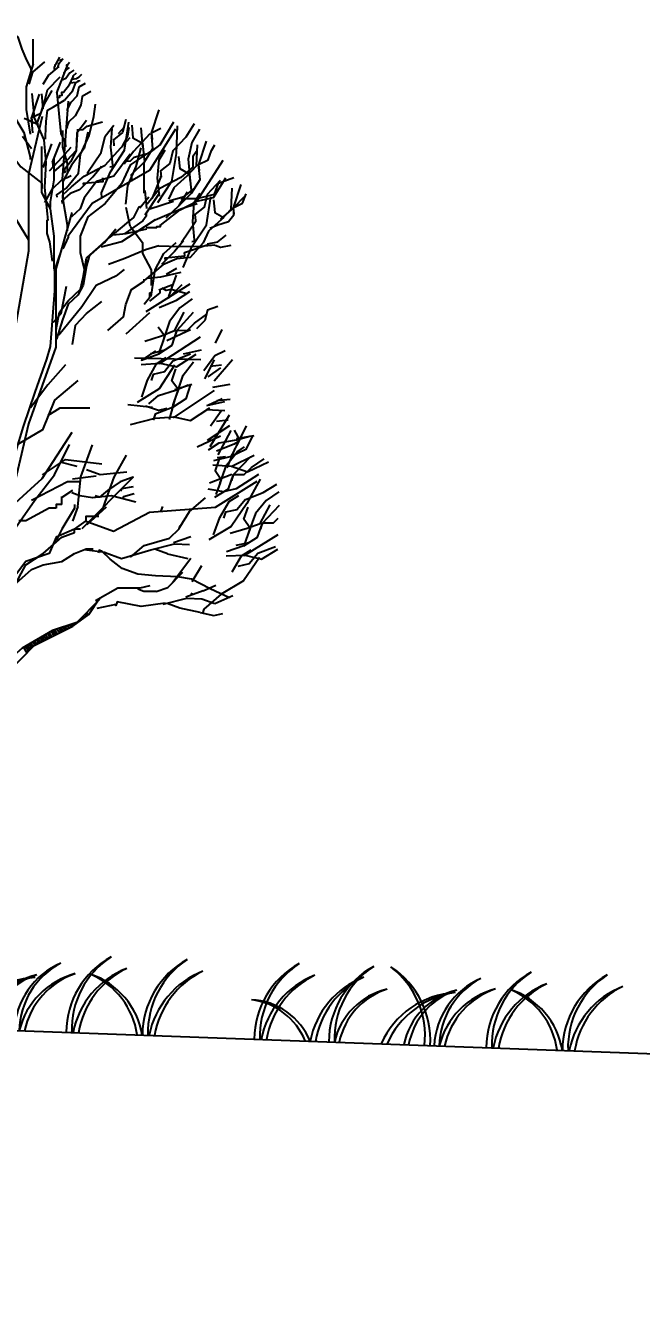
# Model space of a CAD drawing. Header units: millimetres. Extents: x 3633 to 4629, y 3430 to 3787.
# Drawn here: x 4499.74 to 4508.63, y 3460.46 to 3478.9 of the extents above; entities that cross this region are included whole.
import ezdxf

# ---------------------------------------------------------------- set-up
doc = ezdxf.new("R2010")
doc.units = ezdxf.units.MM
doc.styles.add('СПДС', font='isocpeur.ttf')
doc.dimstyles.new('СПДС', dxfattribs={"dimtxt": 1.25, "dimasz": 0.75, "dimexe": 0.3, "dimexo": 0.2, "dimgap": 0.3, "dimtad": 1, "dimrnd": 0.05, "dimzin": 1, "dimtxsty": 'СПДС', "dimblk": 'ARCHTICK', "dimcen": 0.6, "dimclrd": 7, "dimclre": 7, "dimclrt": 7, "dimazin": 0, "dimtfac": 1, "dimtmove": 1, "dimatfit": 3, "dimldrblk": 'OBLIQUE', "dimfxl": 1, "dimlwd": -1, "dimlwe": -1, "dimarcsym": 0})

# ---------------------------------------------------------------- blocks, each defined once
blk = doc.blocks.new('grass')
at = {"color": 0}
for centre, radius, start, end in [((283.4, 7.6), 250.6, 120.9153, 181.7436), ((299.1, 17.8), 250.6, 125.1975, 184.082), ((498.8, 7.6), 250.6, 120.9153, 181.7436), ((514.5, 17.8), 250.6, 125.1975, 184.082), ((290.9, 7.6), 250.6, 358.2564, 59.0847), ((275.2, 17.8), 250.6, 355.918, 54.8025), ((953.9, 7.6), 250.6, 120.9153, 181.7436), ((969.6, 17.8), 250.6, 125.1975, 184.082), ((1174, 7.6), 250.6, 120.9153, 181.7436), ((1189.7, 17.8), 250.6, 125.1975, 184.082), ((300.2, -39.5), 250.6, 113.3716, 170.93), ((317.1, -31.4), 250.6, 117.6539, 172.7928), ((441.8, -39.5), 250.6, 113.3716, 170.93), ((458.7, -31.4), 250.6, 117.6539, 172.7928), ((778.4, -4.1), 225.6, 115.7068, 178.9593), ((793.3, 3.8), 225.6, 119.989, 180.9593), ((970.7, -39.5), 250.6, 113.3716, 170.93), ((987.6, -31.4), 250.6, 117.6539, 172.7928), ((1190.7, -39.5), 250.6, 113.3716, 170.93), ((1207.6, -31.4), 250.6, 117.6539, 172.7928), ((465.3, -38.9), 204.5, 105.3788, 169.0232), ((479.8, -34.3), 204.5, 109.661, 170.3333), ((631.6, -94.2), 250.6, 95.3506, 157.9162), ((650.1, -91.8), 250.6, 99.6328, 158.5173), ((666.7, -34.5), 204.5, 105.3788, 170.2977), ((681.3, -29.9), 204.5, 109.661, 171.6027), ((788.6, -45.9), 225.6, 106.7576, 168.2484), ((804.6, -40.5), 225.6, 111.0398, 169.6613), ((702.6, -45.9), 225.6, 11.7516, 73.2424), ((686.6, -40.5), 225.6, 10.3387, 68.9602), ((18.2, -79.9), 193.4, 24.414, 89.3231), ((3.8, -79.2), 193.4, 24.1831, 85.0409)]:
    blk.add_arc(centre, radius, start, end, dxfattribs=at)
blk = doc.blocks.new('_ArchTick')
at = {"color": 0, "linetype": 'ByBlock', "const_width": 0.15}
blk.add_lwpolyline([(-0.5, -0.5), (0.5, 0.5)], dxfattribs=at)
blk = doc.blocks.new('*D274')
at = {"color": 7, "transparency": 16777216}
for p, q in [((4466.725, 3464.84), (4466.725, 3446.424)), ((4530.993, 3450.553), (4530.993, 3446.424)), ((4530.993, 3447.024), (4466.725, 3447.024))]:
    blk.add_line(p, q, dxfattribs=at)
at = {"layer": 'Defpoints', "color": 0, "transparency": 16777216}
for p in [(4466.725, 3465.24), (4530.993, 3450.953), (4466.725, 3447.024)]:
    blk.add_point(p, dxfattribs=at)
at = {"color": 7, "transparency": 16777216, "xscale": 1.5, "yscale": 1.5, "zscale": 1.5, "rotation": 180}
blk.add_blockref('_ArchTick', (4466.725, 3447.024), dxfattribs=at)
at = {"color": 7, "transparency": 16777216, "xscale": 1.5, "yscale": 1.5, "zscale": 1.5}
blk.add_blockref('_ArchTick', (4530.993, 3447.024), dxfattribs=at)
at = {"color": 7, "transparency": 16777216, "insert": (4498.859, 3449.124), "char_height": 2.5, "attachment_point": 5, "style": 'СПДС'}
blk.add_mtext('0,00-37,50', dxfattribs=at)
blk = doc.blocks.new('_Oblique')
at = {"color": 0, "linetype": 'ByBlock', "lineweight": -2}
blk.add_line((-0.5, -0.5), (0.5, 0.5), dxfattribs=at)
blk = doc.blocks.new('z_3')
at = {"color": 0}
for points in [[(534.85, 9526.15), (667, 9413.1), (707.65, 9300), (752.1, 9192), (791.5, 9112), (791.5, 9095.45)], [(149.9, 9373.7), (218.5, 9217.45), (456.1, 9067.5), (518.35, 8955.7), (618.7, 8673.65), (725.45, 8498.35), (786.4, 8262), (786.4, 8236.6)], [(815.65, 9156.45), (815.65, 9394.05)], [(1067.2, 9222.5), (1048.15, 9188.2), (1036.7, 9164.05), (1036.7, 9156.45), (1030.35, 9148.8), (1022.75, 9143.75), (1022.75, 9133.6), (1016.4, 9122.15), (1018.9, 9101.8)], [(815.65, 9156.45), (747.05, 8937.9), (747.05, 8719.4), (785.15, 8481.8)], [(777.55, 8962.05), (810.55, 9078.95), (926.2, 9175.5)], [(1063.4, 9132.3), (963, 9049.75), (907.1, 8959.5)], [(1044.35, 8878.2), (1148.5, 9152.65)], [(1054.5, 9129.75), (1054.5, 9133.6), (1064.65, 9162.8)], [(1064.65, 9162.8), (1096.4, 9202.2)], [(1104.05, 9203.45), (1076.1, 9190.75), (1077.35, 9183.15)], [(1208.25, 9098), (1167.55, 9070.05), (1130.75, 9015.4), (1101.5, 9002.7), (1088.8, 9001.45), (1088.8, 8996.35)], [(1114.2, 9063.7), (1114.2, 9073.85), (1138.35, 9104.35), (1166.3, 9122.15)], [(1139.6, 9137.4), (1138.35, 9147.55), (1144.7, 9147.55), (1165.05, 9172.95)], [(348.1, 9020.5), (480.25, 8281.05), (611.1, 7725.85), (769.9, 7462.85), (769.9, 7356.15)], [(857.55, 8594.9), (890.6, 8678.75), (923.65, 8790.55), (952.85, 8907.45), (1073.55, 9031.95)], [(935.05, 8433.55), (932.55, 8461.5), (941.4, 8603.8), (951.6, 8713.05), (1012.55, 8743.55), (1115.5, 8809.6), (1195.5, 8902.35), (1227.3, 8978.6)], [(1165.05, 8955.7), (1201.9, 9033.2), (1200.6, 9030.65), (1199.35, 9040.85), (1233.65, 9072.6)], [(1269.2, 8992.55), (1245.05, 8990), (1245.05, 8984.95), (1237.45, 8984.95), (1229.85, 8977.3), (1166.3, 8970.95)], [(1181.55, 8788), (1240, 8850.25), (1256.5, 8936.65), (1317.5, 8970.95)], [(1186.65, 9010.35), (1234.9, 9015.4), (1234.9, 9019.25), (1248.9, 9026.85), (1251.4, 9030.65), (1259.05, 9031.95), (1284.45, 9058.6)], [(813.1, 8494.5), (799.15, 8640.6), (889.35, 8683.8), (924.9, 8774.05), (998.6, 8902.35)], [(871.55, 8864.25), (799.15, 8640.6), (801.65, 8613.95), (805.5, 8579.65)], [(829.6, 8636.8), (805.5, 8873.15)], [(894.4, 8870.6), (908.4, 8724.5)], [(1044.35, 8878.2), (1063.4, 8678.75), (1082.45, 8485.6), (1123.1, 8401.75), (1126.9, 8358.55)], [(1165.05, 8955.7), (1107.85, 8882), (1087.55, 8880.75), (1091.35, 8852.8), (1067.2, 8850.25), (1068.45, 8833.75), (1048.15, 8831.2), (1050.7, 8803.25)], [(1369.6, 8892.2), (1285.75, 8843.9), (1273, 8761.3), (1219.65, 8658.4), (1156.15, 8596.15), (1140.9, 8550.4), (1142.15, 8539)], [(1152.35, 8796.9), (1093.9, 8048.55)], [(1134.55, 7963.45), (1252.7, 8107), (1271.75, 8284.9), (1354.35, 8469.1), (1398.8, 8649.5), (1414.05, 8770.2)], [(1145.95, 8704.15), (1144.7, 8720.65), (1181.55, 8788)], [(902.05, 8650.8), (769.9, 8095.6), (769.9, 7356.15), (611.1, 6432.5), (480.25, 5878.55), (480.25, 5984), (348.1, 6723.45), (57.15, 7277.4)], [(867.75, 8570.75), (729.25, 8631.75)], [(959.2, 7650.9), (952.85, 7713.15), (927.45, 7968.55), (941.4, 8208.65), (919.8, 8425.9), (829.6, 8636.8)], [(1328.95, 8613.95), (1236.2, 8490.7), (1228.55, 8320.45), (1173.9, 8215), (1116.75, 8140.05), (1120.55, 8112.1), (1100.25, 8110.85)], [(1707.55, 8621.55), (1675.75, 8497.05), (1588.1, 8427.2), (1593.2, 8367.45)], [(1871.45, 8359.85), (1882.85, 8240.4), (1886.65, 8213.75), (1968, 8343.35), (1954, 8489.45), (2027.7, 8714.3)], [(860.1, 8578.35), (857.55, 8594.9)], [(1147.25, 8198.5), (1101.5, 8357.3), (1101.5, 8514.85)], [(1341.65, 8499.6), (1304.8, 8342.05), (1184.1, 8183.25), (1101.5, 8025.7), (1101.5, 7868.15), (1101.5, 7897.4), (1184.1, 7973.6), (1304.8, 8077.8), (1508.05, 8183.25), (1748.2, 8447.5)], [(1142.15, 8230.25), (1232.35, 8326.8), (1243.8, 8528.8)], [(2185.25, 8528.8), (1933.7, 8132.4), (1382.3, 7812.25), (1148.5, 7497.15)], [(1252.7, 8521.2), (1297.15, 8525), (1334, 8558.05), (1483.95, 8599.95)], [(1341.65, 8115.9), (1469.95, 8303.95), (1508.05, 8461.5), (1590.65, 8566.95)], [(1574.15, 8535.15), (1560.15, 8357.3), (1577.95, 8183.25), (1579.2, 8165.45), (1553.8, 8162.9)], [(1558.9, 8119.7), (1694.85, 8326.8), (1736.75, 8594.9)], [(1636.4, 8488.15), (1694.85, 8550.4)], [(1673.25, 8358.55), (1727.85, 8461.5), (1739.3, 8544.05)], [(1938.75, 8483.1), (1782.5, 8314.1), (1689.75, 8190.85)], [(1707.55, 8221.35), (1750.75, 8225.15), (1787.6, 8258.2), (1937.5, 8300.15), (2037.85, 8378.9), (2170, 8598.7)], [(1764.7, 8566.95), (1776.15, 8446.25), (1867.6, 8394.15), (1873.95, 8334.45)], [(1871.45, 8359.85), (1853.65, 8540.25)], [(2045.5, 8533.9), (1954, 8489.45), (1956.55, 8464.05), (1960.35, 8429.7)], [(2203.05, 8560.6), (2191.6, 8295.05), (2148.4, 8026.95), (2012.45, 7819.9)], [(2161.1, 8321.75), (2286.9, 8455.15), (2368.2, 8584.7)], [(2417.75, 8528.8), (2344.05, 8400.5), (2307.2, 8240.4), (2325, 8060), (2337.7, 7940.6), (2340.25, 7913.9), (2422.85, 8043.5), (2407.6, 8189.6), (2499.05, 8234.05), (2533.35, 8324.25), (2565.1, 8378.9)], [(797.85, 8338.25), (711.45, 8458.95)], [(1018.9, 7182.1), (1018.9, 7235.45), (1018.9, 7498.45), (980.8, 7762.7), (898.25, 7920.25), (898.25, 8183.25), (898.25, 8363.65)], [(992.25, 8389.05), (908.4, 8161.65)], [(1002.4, 8212.45), (1078.65, 8403.05)], [(2297.05, 8079.05), (2387.25, 8175.6), (2398.7, 8378.9)], [(2481.25, 8414.5), (2407.6, 8189.6), (2410.1, 8164.2), (2413.95, 8129.9)], [(575.5, 8326.8), (694.95, 8168), (898.25, 8010.45), (898.25, 7958.35)], [(1179, 8352.2), (1092.6, 8256.95), (968.1, 8123.55)], [(1018.9, 8040.95), (1018.9, 8251.85)], [(1748.2, 8288.7), (1590.65, 8077.8), (1425.5, 8025.7), (1304.8, 7868.15), (1266.65, 7762.7), (1184.1, 7686.5)], [(1706.25, 7807.2), (1726.6, 7985.05), (1807.9, 8169.25), (1853.65, 8349.7)], [(1748.2, 8183.25), (1988.3, 8342.05)], [(2031.5, 7883.4), (2013.7, 8057.45), (2027.7, 8235.35), (2087.4, 8329.35)], [(2161.1, 8321.75), (2130.6, 8197.2), (2041.7, 8127.35), (2048.05, 8067.65)], [(2322.45, 8094.3), (2231, 8146.4), (2218.3, 8267.1)], [(2356.75, 8168), (2356.75, 8273.45), (2394.85, 8326.8)], [(1002.4, 8212.45), (1007.5, 8152.75)], [(1015.1, 8117.2), (1142.15, 8230.25)], [(1147.25, 8115.9), (1147.25, 8198.5)], [(1748.2, 8183.25), (1665.6, 8002.85), (1508.05, 7814.8), (1341.65, 7686.5), (1266.65, 7498.45), (1266.65, 7340.9), (1304.8, 7182.1), (1304.8, 7137.6)], [(1341.65, 8093.05), (1341.65, 8115.9)], [(1388.65, 8068.9), (1473.75, 8173.1)], [(1476.3, 7871.95), (1472.5, 7915.15), (1558.9, 8119.7)], [(1886.65, 8213.75), (1759.6, 8089.25), (1766, 8028.25)], [(1885.4, 7912.65), (1885.4, 8168), (1885.4, 8211.2)], [(2356.75, 8168), (2237.35, 8063.8), (2034.05, 7958.35), (1913.35, 7807.2)], [(2640.1, 8229), (2387.25, 7832.6)], [(928.7, 7823.7), (1002.4, 7953.3), (1088.8, 8039.7), (1180.3, 8082.9)], [(980.8, 7830.05), (1018.9, 8040.95)], [(1388.65, 8068.9), (1262.85, 7944.4), (1171.4, 7908.8), (1091.35, 7840.2), (1093.9, 7814.8)], [(1302.25, 7982.5), (1299.7, 8007.9), (1489, 8026.95), (1485.2, 8061.3)], [(2041.7, 8077.8), (2041.7, 8065.1), (1956.55, 7858)], [(2036.6, 7601.35), (2229.7, 7752.55), (2389.8, 7837.65), (2549.9, 7871.95), (2669.3, 8060)], [(2297.05, 8079.05), (2170, 7966), (2117.9, 7854.2)], [(2327.55, 8034.6), (2322.45, 8094.3)], [(2380.9, 7649.65), (2374.55, 7709.35), (2463.5, 7779.25), (2493.95, 7903.75), (2619.75, 8037.15)], [(2394.85, 7860.55), (2560.05, 7905), (2598.15, 8010.45), (2748.05, 8063.8)], [(2814.15, 7996.5), (2741.7, 7771.6), (2831.95, 7816.05), (2866.25, 7906.3)], [(1134.55, 7963.45), (1040.5, 7897.4), (1043.05, 7873.25)], [(1147.25, 7603.9), (1101.5, 7868.15)], [(1928.6, 7873.25), (1843.5, 7769.05)], [(2842.1, 7875.8), (2750.6, 7779.25), (2623.55, 7666.15), (2629.9, 7661.05), (2502.85, 7548), (2452.05, 7436.2), (2327.55, 7292.6), (2197.95, 7279.9), (2064.55, 7222.75), (1885.4, 7072.85)], [(2027.7, 7908.8), (1891.75, 7701.75)], [(1910.8, 7765.25), (1893.05, 7939.3)], [(2121.7, 7840.2), (2270.35, 7882.15), (2372, 7960.9)], [(2340.25, 7913.9), (2214.45, 7789.4), (2219.55, 7795.75), (2302.15, 7925.35)], [(2420.3, 7911.35), (2360.55, 7817.35), (2347.85, 7639.45), (2364.4, 7465.4), (2366.9, 7447.65), (2341.5, 7445.1)], [(2345.35, 7401.9), (2482.55, 7609), (2524.45, 7877.05)], [(2629.9, 7661.05), (2721.4, 7757.65), (2731.55, 7960.9)], [(980.8, 7776.7), (980.8, 7830.05)], [(1748.2, 7596.25), (1710.1, 7776.7)], [(1732.95, 7635.65), (1783.75, 7680.15), (1834.6, 7781.75), (1851.1, 7781.75), (1851.1, 7791.95)], [(1938.75, 7761.45), (2166.2, 7836.4)], [(1988.3, 7657.25), (2237.35, 7762.7), (2394.85, 7814.8)], [(2219.55, 7795.75), (2093.75, 7671.25)], [(2237.35, 7860.55), (2394.85, 7860.55)], [(2551.15, 7849.1), (2563.85, 7728.4), (2655.35, 7676.3)], [(2741.7, 7771.6), (2744.25, 7746.2), (2746.8, 7711.9)], [(1002.4, 7259.6), (974.45, 7443.8), (950.3, 7523.85), (950.3, 7656)], [(1034.15, 7171.95), (1191.7, 7725.85)], [(1731.65, 7640.75), (1552.55, 7490.8), (1332.75, 7292.6)], [(1988.3, 7657.25), (1793.95, 7528.95), (1665.6, 7446.35), (1469.95, 7393)], [(1870.15, 7648.35), (1698.65, 7523.85)], [(1904.45, 7715.7), (1904.45, 7692.85), (1870.15, 7648.35)], [(2378.35, 7658.55), (2378.35, 7635.65), (2242.4, 7438.75)], [(2515.55, 7575.95), (2591.8, 7609), (2694.7, 7642), (2746.8, 7703), (2746.8, 7736.05)], [(1153.6, 7509.9), (1153.6, 7490.8), (1101.5, 7377.75)], [(1147.25, 7551.8), (1147.25, 7603.9)], [(1297.15, 7102.05), (1328.95, 7288.8), (1500.45, 7438.75), (1612.25, 7568.3)], [(1581.75, 7512.4), (1711.35, 7525.15), (1908.25, 7569.6)], [(1748.2, 7596.25), (1868.9, 7438.75), (1868.9, 7333.3), (1951.45, 7175.75), (1951.45, 7070.3), (1951.45, 7024.55)], [(2006.1, 7581.05), (1904.45, 7581.05)], [(2006.1, 7581.05), (2006.1, 7591.2), (2041.7, 7591.2), (2041.7, 7612.8)], [(2492.7, 7424.75), (2591.8, 7443.8), (2671.85, 7509.9)], [(1527.1, 7471.75), (1355.6, 7305.35), (1328.95, 7213.85), (1297.15, 7027.1), (1243.8, 6930.55), (1152.35, 6844.15), (1098.95, 6694.2), (1040.5, 6507.45)], [(2025.15, 7405.7), (1896.85, 7367.6), (1697.35, 7285), (1541.1, 7225.3)], [(1951.45, 6919.1), (1988.3, 7175.75), (2072.15, 7333.3), (2191.6, 7438.75)], [(2025.15, 7405.7), (2225.9, 7399.35), (2433, 7401.9), (2563.85, 7414.6)], [(2261.45, 7455.25), (2176.35, 7351.05), (2050.55, 7226.55)], [(2258.95, 7197.35), (2345.35, 7401.9)], [(2271.65, 7343.45), (2499.05, 7418.4)], [(2718.85, 7410.8), (2619.75, 7391.7), (2567.65, 7410.8)], [(1020.2, 7166.85), (1088.8, 7362.5)], [(2089.95, 7264.65), (2087.4, 7290.1), (2275.45, 7309.15), (2271.65, 7343.45)], [(1034.15, 7171.95), (1034.15, 6432.5), (769.9, 5693.05), (611.1, 5007.05), (611.1, 4267.6), (480.25, 3792.45), (189.3, 2974.25), (-101.65, 2604.55), (-101.65, 2419.05)], [(1020.2, 7166.85), (1020.2, 6972.45), (978.25, 6436.3), (942.7, 6316.9), (832.15, 5996.7), (720.35, 5668.95), (644.15, 5425), (566.65, 5202.65), (532.3, 4937.15), (532.3, 4916.85)], [(1616.05, 7118.55), (1693.55, 7178.3)], [(1914.65, 7094.45), (2045.5, 7107.15), (2241.15, 7151.6)], [(2098.85, 7132.55), (2199.2, 7191)], [(1010.05, 6672.6), (1086.25, 6755.2), (1134.55, 7016.95)], [(1040.5, 6602.75), (1040.5, 6619.25), (1067.2, 6769.2), (1152.35, 6877.15), (1270.5, 6988.95), (1297.15, 7102.05)], [(1616.05, 7118.55), (1421.65, 7023.3), (1283.2, 6820), (1060.85, 6548.1)], [(1534.75, 6590.05), (1685.95, 6722.15), (1708.8, 6840.35), (1760.9, 6986.45), (1884.15, 7066.5), (1884.15, 7085.55)], [(1904.45, 6775.55), (2326.25, 7039.8)], [(2025.15, 6981.35), (2167.45, 7036)], [(2247.5, 7029.65), (2114.1, 6900.05)], [(2191.6, 7122.4), (2116.65, 6919.1)], [(1936.2, 6953.4), (1936.2, 6906.4), (1884.15, 6840.35)], [(2035.3, 6986.45), (2035.3, 6953.4), (1936.2, 6873.35)], [(1936.2, 6953.4), (1959.1, 6953.4)], [(2346.6, 6896.25), (2225.9, 6809.85), (2128.05, 6678.95), (2069.65, 6506.2), (2031.5, 6391.85), (2023.9, 6367.7), (2152.2, 6451.55), (2197.95, 6591.3), (2299.6, 6593.85), (2368.2, 6662.45), (2487.6, 6748.85)], [(2027.7, 6812.4), (2196.7, 6883.5), (2325, 6967.4)], [(2293.25, 6943.25), (2143.3, 6985.15), (2095.05, 6977.55), (2055.65, 6997.85)], [(1327.65, 6756.45), (1475.05, 6869.55)], [(1710.1, 6560.8), (1938.75, 6764.1)], [(2175.1, 6587.5), (2267.8, 6766.65)], [(2356.75, 6765.35), (2197.95, 6591.3), (2190.3, 6565.9), (2178.9, 6534.15)], [(2591.8, 6821.25), (2492.7, 6788.25), (2468.55, 6689.15), (2388.5, 6609.1)], [(1327.65, 6756.45), (1218.4, 6639.6), (1190.45, 6455.35)], [(2175.1, 6587.5), (2051.85, 6535.4), (1889.2, 6484.6)], [(2081.05, 6539.2), (2018.8, 6624.35)], [(2032.8, 6273.7), (2425.35, 6531.6)], [(2081.05, 6539.2), (2062, 6482.05)], [(2102.65, 6494.75), (2328.8, 6600.2)], [(2570.2, 6469.35), (2635, 6601.45)], [(1993.4, 6394.4), (1865.1, 6309.25), (1857.45, 6305.45), (2023.9, 6367.7)], [(2070.9, 6398.2), (1947.65, 6367.7)], [(2431.7, 6403.25), (2258.95, 6362.6)], [(2662.95, 6394.4), (2563.85, 6346.1), (2458.4, 6202.55)], [(2429.2, 6308), (1791.4, 6325.75)], [(1856.2, 6264.8), (2037.85, 6277.5), (2196.7, 6243.2), (2383.45, 6365.15)], [(1917.15, 6114.85), (2002.3, 6271.15), (2095.05, 6332.15)], [(2328.8, 6365.15), (2159.85, 6295.3), (2081.05, 6193.65), (1971.8, 6166.95), (1951.45, 6109.8)], [(2331.35, 6074.2), (2284.35, 5934.45), (2156, 5850.6), (2163.65, 5874.75), (2203.05, 5989.1), (2260.2, 6160.6), (2359.3, 6291.45)], [(2558.75, 6308), (2466, 6127.6)], [(2556.25, 6106), (2734.1, 6311.8)], [(1126.9, 6259.7), (957.95, 6069.15), (788.95, 5846.8)], [(2176.35, 6258.45), (2027.7, 6031), (1818.05, 5897.6)], [(2194.15, 5964.95), (2213.2, 6022.1), (2150.95, 6106), (2189.05, 6221.6)], [(2500.35, 6144.1), (2621, 6231.75)], [(2518.1, 6247), (2629.9, 6259.7)], [(1243.8, 6111.05), (1021.45, 5920.5), (904.6, 5634.6), (672.1, 5497.4)], [(1862.55, 5948.45), (1917.15, 6114.85)], [(1929.85, 5886.2), (2022.6, 5967.5), (2183.95, 6018.3), (2307.2, 6069.15)], [(2180.15, 6024.65), (2342.8, 6075.5)], [(2709.95, 6071.65), (2542.25, 6042.45)], [(2126.8, 5736.25), (2181.45, 5931.9)], [(2558.75, 6014.5), (2166.2, 5755.3), (2170, 5759.15), (2330.1, 5724.85), (2515.55, 5848.05)], [(2486.35, 5868.4), (2660.4, 5909.05)], [(2495.25, 5872.2), (2633.75, 5938.25)], [(2584.2, 5919.2), (2711.25, 5931.9)], [(957.95, 5773.1), (1073.55, 5846.8), (1359.4, 5846.8)], [(1965.45, 5849.35), (1727.85, 5874.75)], [(2101.4, 5840.45), (2022.6, 5820.1), (1898.1, 5862.05)], [(2156, 5850.6), (1989.6, 5787.1), (1970.55, 5729.9)], [(2661.7, 5817.55), (2480, 5829)], [(2701.05, 5775.65), (2515.55, 5470.75)], [(2626.1, 5815.05), (2521.9, 5671.45)], [(1750.75, 5688), (1988.3, 5747.7)], [(1988.3, 5747.7), (2170, 5759.15)], [(2493.95, 5536.8), (2707.4, 5677.8)], [(2693.45, 5729.9), (2581.65, 5715.95)], [(2925.95, 5577.45), (2861.15, 5445.3), (2722.65, 5378), (2734.1, 5402.1), (2787.45, 5510.1), (2867.5, 5672.75)], [(611.1, 4901.6), (902.05, 5165.8), (1191.7, 5614.3)], [(2619.75, 5574.9), (2394.85, 5469.45)], [(2502.85, 5444.05), (2605.8, 5511.4), (2773.5, 5540.6), (2901.8, 5576.2)], [(2595.6, 5395.75), (2720.1, 5629.55)], [(2751.9, 5633.35), (2802.7, 5540.6), (2776, 5487.25)], [(2938.65, 5577.45), (2770.95, 5548.25)], [(602.2, 4693.25), (644.15, 4693.25), (832.15, 4958.75), (1020.2, 5202.65), (1166.3, 5494.85)], [(1243.8, 4896.5), (1275.55, 5183.6), (1387.35, 5489.8)], [(2791.25, 5524.1), (2750.6, 5498.7), (2579.1, 5431.35)], [(2614.65, 5125.2), (2676.95, 5295.4), (2778.55, 5423.7), (2849.7, 5473.25)], [(2758.25, 5455.5), (2679.45, 5270)], [(904.6, 5201.4), (1126.9, 5350.05), (1476.3, 5306.85)], [(1238.7, 5283.95), (1073.55, 5324.6)], [(1710.1, 5391.95), (1593.2, 5181.05), (1505.5, 4941), (1485.2, 4882.55)], [(2543.5, 5299.2), (2725.2, 5286.5), (2878.95, 5231.85), (3079.65, 5328.45)], [(2722.65, 5378), (2549.9, 5338.6)], [(2563.85, 4988), (2694.7, 5068.05), (2744.25, 5206.45), (2845.9, 5206.45), (2915.8, 5272.55), (3037.75, 5356.4)], [(2607.05, 5357.65), (2566.4, 5243.3), (2626.1, 5156.95), (2605.8, 5101.05)], [(2668.05, 5375.45), (2588, 5366.55)], [(2720.1, 5283.95), (2943.75, 5390.7)], [(2908.15, 5376.7), (2744.25, 5206.45), (2735.35, 5181.05), (2723.95, 5149.35)], [(1421.65, 5191.2), (1194.25, 5162)], [(1288.25, 4685.6), (1777.4, 5181.05), (1769.8, 5175.95), (1654.15, 5135.35), (1532.2, 5051.5), (1453.45, 4988), (1412.8, 5001.95)], [(1330.2, 5253.45), (1459.8, 5205.2), (1716.45, 5231.85)], [(2495.25, 5069.3), (2647.7, 5042.6), (2773.5, 5070.55), (2986.95, 5210.25)], [(2999.65, 5162), (2873.85, 4928.25), (2720.1, 4704.65), (2506.7, 4576.35)], [(2729, 5206.45), (2514.3, 5121.4)], [(800.4, 4960.05), (1147.25, 5139.2), (1270.5, 5139.2)], [(1194.25, 5050.25), (1090.05, 4984.2)], [(1778.7, 5087.1), (1665.6, 5068.05), (1656.7, 5045.15)], [(1936.2, 4843.15), (2571.45, 4892.7), (2970.4, 5140.45)], [(2614.65, 5125.2), (2572.75, 5012.15)], [(3180.05, 5040.1), (3058.1, 4956.2), (2955.15, 4829.15), (2892.9, 4657.65), (2852.25, 4544.6), (2843.35, 4520.45), (2974.2, 4601.75), (3023.75, 4738.95), (3187.65, 4909.2)], [(2858.6, 4965.1), (3028.85, 5031.2), (3159.7, 5112.5)], [(1091.35, 4915.55), (1035.45, 4915.55), (1035.45, 4882.55)], [(1091.35, 4915.55), (1091.35, 4994.35)], [(1802.8, 4941), (1569.05, 5001.95), (1384.85, 4981.65), (1264.15, 5000.7), (1186.65, 5029.9)], [(1214.6, 4915.55), (1214.6, 4882.55)], [(1685.95, 4994.35), (1677.05, 4970.2)], [(1685.95, 4994.35), (1787.6, 5022.3)], [(2225.9, 4698.3), (2321.2, 4850.75), (2474.9, 4980.35)], [(2552.4, 4625.9), (2612.15, 4791.05), (2701.05, 4944.8), (2795.1, 5003.25)], [(2858.6, 4965.1), (2777.3, 4866), (2666.75, 4841.9), (2646.45, 4784.7)], [(1035.45, 4882.55), (968.1, 4882.55), (744.5, 4759.3), (678.45, 4759.3)], [(1214.6, 4882.55), (1091.35, 4680.55), (1035.45, 4570)], [(1243.8, 4896.5), (1193, 4755.5)], [(1270.5, 4680.55), (1214.6, 4680.55), (1326.4, 4759.3), (1326.4, 4803.75), (1448.35, 4803.75)], [(1314.95, 4759.3), (1588.1, 4660.2), (1936.2, 4843.15)], [(1519.5, 4892.7), (1331.45, 4722.45)], [(2046.75, 4857.15), (2062, 4897.8)], [(2712.5, 4641.15), (2876.4, 4688.15), (2999.65, 4735.15), (3097.45, 4913.05)], [(2905.6, 4690.7), (2844.65, 4777.1), (2886.55, 4890.15)], [(443.4, 3675.55), (566.65, 3977.95), (678.45, 4211.7), (744.5, 4334.95), (912.2, 4446.75), (1091.35, 4603.05), (1214.6, 4647.5), (1214.6, 4680.55), (1035.45, 4603.05), (968.1, 4446.75), (744.5, 4368), (566.65, 4134.2)], [(1752, 4408.65), (1885.4, 4521.7), (2129.35, 4594.15), (2219.55, 4681.8), (2229.7, 4712.3)], [(2905.6, 4690.7), (2885.3, 4633.5)], [(3171.15, 4782.15), (3125.4, 4738.95), (3023.75, 4738.95), (3014.9, 4714.85), (3003.45, 4681.8)], [(2332.6, 4605.55), (2164.9, 4547.1)], [(2891.65, 4549.65), (2767.15, 4521.7)], [(3171.15, 4624.6), (2851, 4425.15), (2854.8, 4428.95), (3013.6, 4390.85), (3171.15, 4488.7)], [(622.55, 4134.2), (800.4, 4290.5), (912.2, 4334.95), (1091.35, 4368), (1214.6, 4446.75), (1326.4, 4491.2), (1392.45, 4491.2)], [(1508.05, 4454.4), (1304.8, 4481.05)], [(2704.9, 4018.6), (2518.1, 4106.25), (2338.95, 4197.75), (2206.85, 4219.35), (1992.15, 4232.05), (1824.4, 4246), (1671.95, 4301.9), (1557.6, 4389.6), (1478.85, 4464.55), (1449.6, 4476), (1440.75, 4451.85)], [(1508.05, 4454.4), (1666.9, 4395.95), (1948.95, 4479.8), (2176.35, 4536.95), (2319.9, 4530.6)], [(2109, 4441.65), (1985.75, 4486.15)], [(2109, 4441.65), (2304.65, 4397.2)], [(2673.1, 4422.6), (2854.8, 4428.95)], [(2843.35, 4520.45), (2675.65, 4462)], [(2731.55, 4270.15), (2820.5, 4423.9), (2914.5, 4482.35)], [(3148.3, 4510.3), (2978.05, 4444.2), (2895.45, 4345.1), (2786.2, 4320.95)], [(2333.9, 4398.5), (2156, 4164.7)], [(2345.35, 4177.4), (2440.6, 4329.85)], [(2993.3, 4407.35), (2839.55, 4183.75), (2626.1, 4055.45), (2459.65, 3909.35), (2445.7, 3868.7)], [(2111.55, 4117.7), (2256.4, 4265.05)], [(1416.6, 3991.9), (1630.05, 4115.15), (1846, 4116.4), (1941.3, 4138)], [(1999.75, 4078.3), (1880.3, 4080.85), (1824.4, 4101.2)], [(1999.75, 4078.3), (2111.55, 4117.7)], [(2452.05, 4084.65), (2284.35, 4026.2)], [(2336.45, 4044), (2345.35, 4068.15)], [(2452.05, 4084.65), (2574, 4140.55)], [(208.35, 3093.65), (207.05, 3094.95), (207.05, 3092.4), (576.8, 3305.85), (825.8, 3559.95), (1195.5, 3745.45), (1351.8, 3857.25), (1449.6, 4009.7), (1449.6, 3998.25), (1236.2, 3781), (999.85, 3704.8), (710.2, 3534.55), (478.95, 3331.25), (264.25, 3229.6), (207.05, 3092.4)], [(2084.85, 3966.5), (1854.9, 3934.75), (1623.7, 3979.2), (1611, 3943.65), (1611, 3953.8), (1429.3, 3915.7)], [(2068.35, 3958.9), (2295.8, 4016.05)], [(2424.1, 3876.3), (2227.15, 3920.75), (2103.95, 3965.25)], [(2295.8, 4016.05), (2439.35, 4009.7), (2562.6, 3965.25)], [(2562.6, 3965.25), (2736.65, 4041.45)], [(1276.85, 3803.9), (1270.5, 3815.3)], [(1293.35, 3815.3), (1284.45, 3830.55)], [(1309.85, 3828), (1299.7, 3845.8)], [(1314.95, 3861.05), (1326.4, 3839.45)], [(1344.15, 3850.9), (1328.95, 3876.3)], [(2424.1, 3876.3), (2553.7, 3848.35), (2642.6, 3867.4)], [(993.5, 3643.8), (969.35, 3687)], [(987.15, 3697.15), (1012.55, 3652.7)], [(1030.35, 3661.6), (1004.95, 3706.05)], [(1024, 3712.4), (1048.15, 3671.75)], [(1067.2, 3680.65), (1044.35, 3718.75)], [(1064.65, 3725.1), (1085, 3689.55)], [(1102.8, 3698.45), (1083.7, 3731.45)], [(1104.05, 3739.1), (1121.85, 3707.3)], [(1139.6, 3716.2), (1123.1, 3745.45)], [(1143.45, 3751.8), (1157.4, 3726.4)], [(1176.45, 3735.25), (1162.5, 3758.15)], [(1182.8, 3764.5), (1194.25, 3744.15)], [(1210.75, 3755.6), (1203.15, 3770.85)], [(1222.2, 3777.2), (1227.3, 3767.05)], [(1243.8, 3779.75), (1240, 3786.1)], [(1260.3, 3791.2), (1255.25, 3801.35)], [(785.15, 3518), (758.45, 3563.75)], [(776.25, 3573.9), (800.4, 3533.25)], [(814.35, 3548.5), (794.05, 3584.1)], [(811.85, 3594.25), (829.6, 3562.5)], [(848.7, 3571.4), (829.6, 3604.4)], [(846.15, 3614.6), (866.45, 3580.25)], [(884.25, 3589.15), (863.9, 3624.75)], [(881.7, 3634.9), (903.3, 3598.05)], [(921.1, 3606.95), (899.5, 3645.05)], [(916, 3655.25), (938.9, 3617.1)], [(957.95, 3626), (933.8, 3666.65)], [(951.6, 3676.85), (975.75, 3634.9)], [(755.95, 3487.55), (724.15, 3542.15)], [(741.95, 3552.3), (769.9, 3502.75)]]:
    blk.add_lwpolyline(points, dxfattribs=at)

msp = doc.modelspace()

# ---------------------------------------------------------------- linework, layer by layer
at = {"color": 0}
msp.add_lwpolyline([(4491.145, 3464.7), (4529.967, 3463.285)], dxfattribs=at)

# ---------------------------------------------------------------- block references
at = {"color": 0, "xscale": 0.0015, "yscale": 0.0015, "zscale": 0.0015}
msp.add_blockref('z_3', (4498.626, 3464.608), dxfattribs=at)
at = {"color": 0, "xscale": 0.005000000000000001, "yscale": 0.005000000000000001, "zscale": 0.005000000000000001, "rotation": 357.9130587523736}
for p in [(4496.811, 3464.493), (4502.877, 3464.272)]:
    msp.add_blockref('grass', p, dxfattribs=at)

# ---------------------------------------------------------------- dimensions: what is measured, and where the dimension line sits
at = {"color": 0}
dim = msp.add_linear_dim(base=(4466.725, 3447.024), p1=(4530.993, 3450.953), p2=(4466.725, 3465.24), angle=180, text='0,00-37,50', dimstyle='СПДС', override={"dimscale": 2, "dimlfac": 0.2}, dxfattribs=at)
dim.commit()
dim.dimension.update_dxf_attribs({"geometry": '*D274', "text_midpoint": (4498.859, 3449.124)})

doc.saveas('drawing.dxf')
